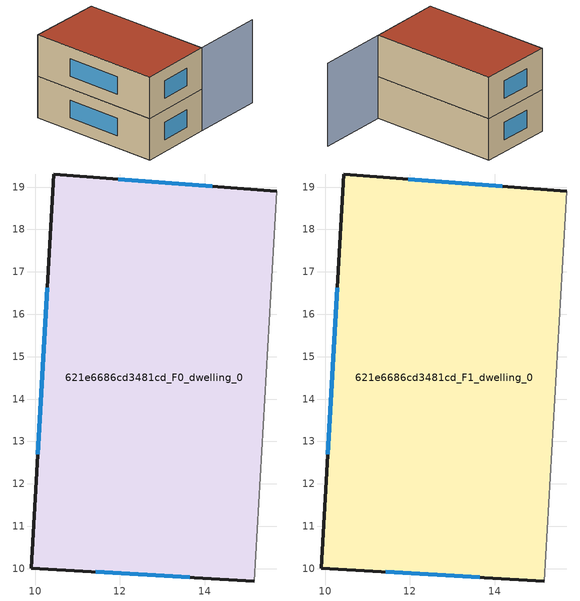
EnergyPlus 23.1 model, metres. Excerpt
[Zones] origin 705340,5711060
621e6686cd3481cd_F0_dwelling_0
 floor ground (EU_floor_Construction): 15.7,18.9 15.16,9.71 9.91,10.01 10.44,19.31 z0
 wall outside (EU_wall_Construction): 15.7,18.9 10.44,19.31 9.91,10.01 15.16,9.71 z0:3
 wall adiabatic (EU_wall_Construction): 15.16,9.71 15.7,18.9 z0:3
 window (EU_Window_Construction): 14.18,19.01 11.96,19.19 / 11.42,9.92 13.64,9.8 / 10.28,16.62 10.06,12.7 z0.87:2.13
621e6686cd3481cd_F1_dwelling_0
 floor to 621e6686cd3481cd_F0_dwelling_0 (EU_floor_Construction): 15.7,18.9 15.16,9.71 9.9,10.01 10.44,19.31 z3
 wall outside (EU_wall_Construction): 15.7,18.9 10.44,19.31 9.91,10.01 15.16,9.71 z3:6
 wall adiabatic (EU_wall_Construction): 15.16,9.71 15.7,18.9 z3:6
 window (EU_Window_Construction): 14.18,19.01 11.96,19.19 / 11.42,9.92 13.64,9.8 / 10.28,16.62 10.06,12.7 z3.87:5.13
 roof outside (EU_roof_Construction): 15.16,9.71 15.7,18.9 10.44,19.31 9.91,10.01 z6
shading: 20.24,9.41 15.16,9.71 / 15.16,9.71 15.7,18.9 z0:6
[Building]
EU S2 Campaign: North Axis=0; Terrain=City; Solar Distribution=FullExterior
[Site:Location]
London: Latitude=51.5; Longitude=-0.5; Time Zone=0; Elevation=25
[SizingPeriod:WeatherFileDays]
AnnualSizingPeriod: Begin Month=1; Begin Day of Month=1; End Month=12; End Day of Month=31; Day of Week for Start Day=Monday; Use Weather File Daylight Saving Period=No; Use Weather File Rain and Snow Indicators=No
[MATERIAL]
EU_InternalMass_Material: Roughness=MediumRough; Thickness=0.1; Conductivity=1; Density=1800; Specific Heat=900; Thermal Absorptance=0.9; Solar Absorptance=0.7; Visible Absorptance=0.7
[MATERIAL:NOMASS] Roughness=MediumRough; Thermal Absorptance=0.9; Solar Absorptance=0.7; Visible Absorptance=0.7
Name | Thermal Resistance
EU_wall_NoMass | 0.724719
EU_roof_NoMass | 2.98947
EU_floor_NoMass | 2.39157
[WINDOWMATERIAL:SIMPLEGLAZINGSYSTEM]
EU_Window_SimpleGlazing: UFactor=2.63425; Solar Heat Gain Coefficient=0.76; Visible Transmittance=0.76
[CONSTRUCTION]
EU_wall_Construction: EU_wall_NoMass
EU_roof_Construction: EU_roof_NoMass
EU_floor_Construction: EU_floor_NoMass
EU_Window_Construction: EU_Window_SimpleGlazing
EU_InternalMass_Construction: EU_InternalMass_Material
[ZONE] Type=1; Multiplier=1; Ceiling Height=autocalculate; Volume=146.432; Floor Area=autocalculate; Part of Total Floor Area=Yes
621e6686cd3481cd_F0_dwelling_0; 621e6686cd3481cd_F1_dwelling_0
[INTERNALMASS] Construction=EU_InternalMass_Construction; Surface Area=48.8109
Name | Zone or ZoneList
621e6686cd3481cd_F0_dwelling_0_EU_InternalMass | 621e6686cd3481cd_F0_dwelling_0
621e6686cd3481cd_F1_dwelling_0_EU_InternalMass | 621e6686cd3481cd_F1_dwelling_0
[OTHEREQUIPMENT] Fuel Type=Electricity; Design Level Calculation Method=Watts/Area; Power per Zone Floor Area=1; Fraction Latent=0; Fraction Radiant=0; Fraction Lost=0; Carbon Dioxide Generation Rate=0; EndUse Subcategory=EU_Step8_InternalGains
Name | Zone or ZoneList or Space or SpaceList | Schedule
EU_Step8_InternalGain_621e6686cd3481cd_F0_dwelling_0_f000 | 621e6686cd3481cd_F0_dwelling_0 | EU_Step8_GainSchedule_621e6686cd3481cd_F0_dwelling_0_f000
EU_Step8_InternalGain_621e6686cd3481cd_F1_dwelling_0_f000 | 621e6686cd3481cd_F1_dwelling_0 | EU_Step8_GainSchedule_621e6686cd3481cd_F1_dwelling_0_f000
[ZONEVENTILATION:DESIGNFLOWRATE] Schedule=EU_AlwaysOn; Design Flow Rate Calculation Method=AirChanges/Hour; Air Changes per Hour=0.418135; Ventilation Type=Natural; Fan Pressure Rise=0; Fan Total Efficiency=1; Constant Term Coefficient=1; Temperature Term Coefficient=0; Velocity Term Coefficient=0; Velocity Squared Term Coefficient=0; Minimum Indoor Temperature=-100; Maximum Indoor Temperature=100; Delta Temperature=-100; Minimum Outdoor Temperature=-100; Maximum Outdoor Temperature=100; Maximum Wind Speed=40
Name | Zone or ZoneList or Space or SpaceList
EU_ConstantAir_621e6686cd3481cd_F0_dwelling_0 | 621e6686cd3481cd_F0_dwelling_0
EU_ConstantAir_621e6686cd3481cd_F1_dwelling_0 | 621e6686cd3481cd_F1_dwelling_0
[HVACTEMPLATE:THERMOSTAT] Constant Heating Setpoint=20; Constant Cooling Setpoint=50
EU_HeatOnly_621e6686cd3481cd_F0_dwelling_0; EU_HeatOnly_621e6686cd3481cd_F1_dwelling_0
[HVACTEMPLATE:ZONE:IDEALLOADSAIRSYSTEM] System Availability Schedule=EU_AlwaysOn; Maximum Heating Supply Air Temperature=50; Minimum Cooling Supply Air Temperature=13; Maximum Heating Supply Air Humidity Ratio=0.0156; Minimum Cooling Supply Air Humidity Ratio=0.0077; Heating Limit=NoLimit; Cooling Limit=NoLimit; Heating Availability Schedule=EU_AlwaysOn; Cooling Availability Schedule=EU_CoolingOff; Dehumidification Control Type=ConstantSensibleHeatRatio; Cooling Sensible Heat Ratio=0.7; Dehumidification Setpoint=60; Humidification Control Type=None; Humidification Setpoint=30; Outdoor Air Method=None; Outdoor Air Flow Rate per Person=0.00944; Outdoor Air Flow Rate per Zone Floor Area=0; Outdoor Air Flow Rate per Zone=0; Demand Controlled Ventilation Type=None; Outdoor Air Economizer Type=NoEconomizer; Heat Recovery Type=None; Sensible Heat Recovery Effectiveness=0.7; Latent Heat Recovery Effectiveness=0.65
Name | Template Thermostat
621e6686cd3481cd_F0_dwelling_0 | EU_HeatOnly_621e6686cd3481cd_F0_dwelling_0
621e6686cd3481cd_F1_dwelling_0 | EU_HeatOnly_621e6686cd3481cd_F1_dwelling_0
[SIZING:ZONE] Zone Cooling Design Supply Air Temperature Input Method=SupplyAirTemperature; Zone Cooling Design Supply Air Temperature=13; Zone Heating Design Supply Air Temperature Input Method=SupplyAirTemperature; Zone Heating Design Supply Air Temperature=50; Zone Cooling Design Supply Air Humidity Ratio=0.008; Zone Heating Design Supply Air Humidity Ratio=0.008; Cooling Design Air Flow Method=DesignDay; Cooling Design Air Flow Rate=0; Cooling Minimum Air Flow per Zone Floor Area=0.000762; Cooling Minimum Air Flow=0; Cooling Minimum Air Flow Fraction=0.2; Heating Design Air Flow Method=DesignDay; Heating Design Air Flow Rate=0; Heating Maximum Air Flow per Zone Floor Area=0.002032; Heating Maximum Air Flow=0.141576; Heating Maximum Air Flow Fraction=0.3; Account for Dedicated Outdoor Air System=No; Dedicated Outdoor Air System Control Strategy=NeutralSupplyAir; Dedicated Outdoor Air Low Setpoint Temperature for Design=autosize; Dedicated Outdoor Air High Setpoint Temperature for Design=autosize; Zone Load Sizing Method=Sensible Load Only No Latent Load; Zone Latent Cooling Design Supply Air Humidity Ratio Input Method=HumidityRatioDifference; Zone Cooling Design Supply Air Humidity Ratio Difference=0.005; Zone Latent Heating Design Supply Air Humidity Ratio Input Method=HumidityRatioDifference; Zone Humidification Design Supply Air Humidity Ratio Difference=0.005
621e6686cd3481cd_F0_dwelling_0; 621e6686cd3481cd_F1_dwelling_0
[SCHEDULE:CONSTANT]
Name | Hourly Value
EU_AlwaysOn | 1
EU_CoolingOff | 0
[SCHEDULE:FILE] Column Number=1; Rows to Skip at Top=0; Number of Hours of Data=8760; Column Separator=Comma; Interpolate to Timestep=No; Minutes per Item=60; Adjust Schedule for Daylight Savings=Yes
Name | File
EU_Step8_GainSchedule_621e6686cd3481cd_F0_dwelling_0_f000 | ../../schedules/621e6686cd3481cd/621e6686cd3481cd_F0_dwelling_0_f000_gain.csv
EU_Step8_GainSchedule_621e6686cd3481cd_F1_dwelling_0_f000 | ../../schedules/621e6686cd3481cd/621e6686cd3481cd_F1_dwelling_0_f000_gain.csv
